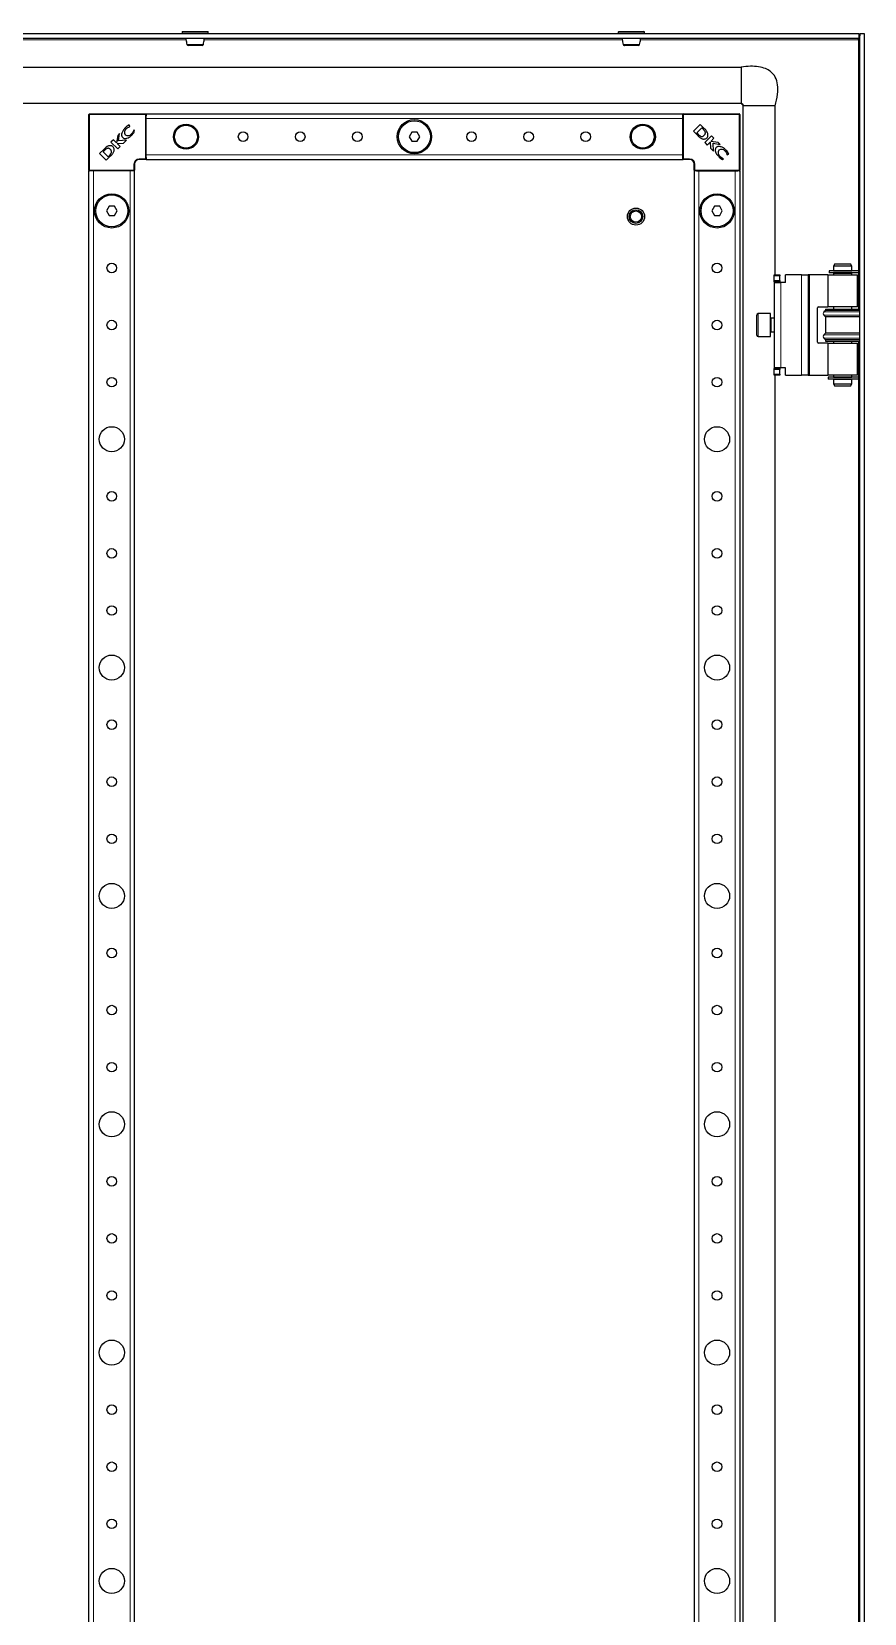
# Model space of a CAD drawing. Header units: millimetres. Extents: x -1085 to 3058, y -2404 to 1219.
# Drawn here: x -312 to 53, y -89 to 604 of the extents above; entities that cross this region are included whole.
import ezdxf

# ---------------------------------------------------------------- set-up
doc = ezdxf.new("R2010")
doc.units = ezdxf.units.MM

msp = doc.modelspace()

# ---------------------------------------------------------------- linework, layer by layer
at = {"color": 7, "linetype": 'Continuous', "lineweight": 25}
for p, q in [((50.61, 602.68), (-339.79, 602.68)), ((-245.84, 603.43), (-245.84, 602.68)), ((-245.59, 603.68), (-234.59, 603.68)), ((-234.34, 602.68), (-234.34, 603.43)), ((-54.84, 603.43), (-54.84, 602.68)), ((-54.59, 603.68), (-46.08, 603.68)), ((-46.08, 603.68), (-43.59, 603.68)), ((-43.34, 602.68), (-43.34, 603.43)), ((50.61, 600.68), (50.61, 602.68)), ((50.91, -1552.32), (50.91, 602.68)), ((52.91, 602.68), (50.91, 602.68)), ((52.91, -1552.32), (52.91, 602.68)), ((50.61, 600.68), (-339.79, 600.68)), ((50.51, 600.68), (50.31, 600.08)), ((-334.09, 588.18), (-1.09, 588.18)), ((-1.09, 572.18), (-331.34, 572.18)), ((-0.09, -1520.82), (-0.09, 571.18)), ((13.91, 497.18), (13.91, 571.18)), ((-286.59, 542.98), (-286.59, 567.38)), ((-286.29, 567.68), (-261.89, 567.68)), ((-268.65, 562.14), (-268.98, 562.82)), ((-268.79, 562), (-268.65, 562.14)), ((-261.59, 567.68), (-26.59, 567.68)), ((-261.59, 567.38), (-261.59, 567.68)), ((-261.59, 567.38), (-261.59, 566.74)), ((-261.59, 565.68), (-261.59, 566.74)), ((-261.59, 549.68), (-261.59, 565.68)), ((-26.59, 567.38), (-26.59, 567.68)), ((-26.59, 566.74), (-26.59, 567.38)), ((-26.59, 565.68), (-26.59, 566.74)), ((-26.59, 549.68), (-26.59, 565.68)), ((-26.29, 567.68), (-1.89, 567.68)), ((-18.98, 563.03), (-21.94, 560.08)), ((-18.28, 561.51), (-20.46, 559.33)), ((-16.99, 561.04), (-18.98, 563.03)), ((-17.53, 560.79), (-18.28, 561.51)), ((-1.59, 567.38), (-1.59, 542.98)), ((-275.89, 556.34), (-276.93, 555.29)), ((-276.93, 555.29), (-273.98, 552.33)), ((-274.5, 554.95), (-275.89, 556.34)), ((-274.01, 558.22), (-274.5, 554.95)), ((-274.16, 554.63), (-271.5, 554.81)), ((-272.92, 553.39), (-274.16, 554.63)), ((-273.21, 559.01), (-274.01, 558.22)), ((-273.69, 555.92), (-273.21, 559.01)), ((-270.21, 556.09), (-273.69, 555.92)), ((-271.5, 554.81), (-270.21, 556.09)), ((-266.84, 560.57), (-266.94, 560.46)), ((-266.59, 560.06), (-266.84, 560.57)), ((-145.24, 559.68), (-146.39, 557.68)), ((-146.39, 557.68), (-145.24, 555.68)), ((-142.93, 559.68), (-145.24, 559.68)), ((-145.24, 555.68), (-142.93, 555.68)), ((-141.78, 557.68), (-142.93, 559.68)), ((-142.93, 555.68), (-141.78, 557.68)), ((-21.94, 560.08), (-20.05, 558.19)), ((-20.46, 559.33), (-19.78, 558.67)), ((-20.05, 558.19), (-20.03, 558.17)), ((-13.98, 558.03), (-16.93, 555.07)), ((-16.93, 555.07), (-15.88, 554.01)), ((-15.88, 554.01), (-14.63, 555.26)), ((-14.63, 555.26), (-14.46, 552.6)), ((-14.32, 555.59), (-12.93, 556.98)), ((-11.05, 555.11), (-14.32, 555.59)), ((-12.93, 556.98), (-13.98, 558.03)), ((-13.35, 554.78), (-10.26, 554.31)), ((-13.17, 551.31), (-13.35, 554.78)), ((-10.26, 554.31), (-11.05, 555.11)), ((-279.95, 552.28), (-281.94, 550.29)), ((-281.94, 550.29), (-278.98, 547.33)), ((-279.69, 551.73), (-280.42, 550.99)), ((-280.42, 550.99), (-278.23, 548.81)), ((-278.98, 547.33), (-277.09, 549.22)), ((-278.23, 548.81), (-277.58, 549.49)), ((-277.09, 549.22), (-277.07, 549.24)), ((-273.98, 552.33), (-272.92, 553.39)), ((-261.89, 547.68), (-264.59, 547.68)), ((-261.59, 548.63), (-261.59, 549.68)), ((-261.59, 548.63), (-261.59, 547.98)), ((-261.59, 547.68), (-261.59, 547.98)), ((-261.59, 547.68), (-26.59, 547.68)), ((-26.59, 548.63), (-26.59, 549.68)), ((-26.59, 547.98), (-26.59, 548.63)), ((-26.59, 547.68), (-26.59, 547.98)), ((-23.59, 547.68), (-26.29, 547.68)), ((-14.46, 552.6), (-13.17, 551.31)), ((-9.21, 547.68), (-8.7, 547.93)), ((-8.7, 547.93), (-8.81, 548.04)), ((-7.27, 549.88), (-7.13, 549.74)), ((-7.13, 549.74), (-6.44, 550.08)), ((-286.59, -1492.32), (-286.59, 542.68)), ((-286.29, 542.68), (-286.59, 542.68)), ((-285.64, 542.68), (-286.29, 542.68)), ((-284.59, 542.68), (-285.64, 542.68)), ((-268.59, 542.68), (-284.59, 542.68)), ((-267.53, 542.68), (-268.59, 542.68)), ((-266.89, 542.68), (-267.53, 542.68)), ((-266.59, 542.68), (-266.89, 542.68)), ((-266.59, 545.68), (-266.59, 542.98)), ((-266.59, -1492.32), (-266.59, 542.68)), ((-21.59, 542.98), (-21.59, 545.68)), ((-21.59, 542.68), (-21.59, -1492.32)), ((-21.59, 542.68), (-21.29, 542.68)), ((-20.64, 542.68), (-21.29, 542.68)), ((-20.64, 542.68), (-19.59, 542.68)), ((-19.59, 542.68), (-3.59, 542.68)), ((-3.59, 542.68), (-2.53, 542.68)), ((-1.89, 542.68), (-2.53, 542.68)), ((-1.89, 542.68), (-1.59, 542.68)), ((-1.59, 542.68), (-1.59, -1492.32)), ((-277.74, 527.18), (-278.89, 525.18)), ((-275.43, 527.18), (-277.74, 527.18)), ((-274.28, 525.18), (-275.43, 527.18)), ((-12.74, 527.18), (-13.89, 525.18)), ((-10.43, 527.18), (-12.74, 527.18)), ((-9.28, 525.18), (-10.43, 527.18)), ((-278.89, 525.18), (-277.74, 523.18)), ((-277.74, 523.18), (-275.43, 523.18)), ((-275.43, 523.18), (-274.28, 525.18)), ((-13.89, 525.18), (-12.74, 523.18)), ((-12.74, 523.18), (-10.43, 523.18)), ((-10.43, 523.18), (-9.28, 525.18)), ((37.47, 498.88), (37.47, 497.98)), ((37.49, 498.88), (37.47, 498.88)), ((37.49, 498.88), (37.49, 497.98)), ((37.57, 498.88), (37.49, 498.88)), ((50.56, 498.88), (37.57, 498.88)), ((39.99, 501.93), (39.41, 500.93)), ((39.41, 500.93), (39.41, 498.93)), ((47.41, 500.93), (39.41, 500.93)), ((39.41, 498.93), (47.41, 498.93)), ((39.91, 498.93), (39.91, 498.88)), ((39.99, 501.93), (46.84, 501.93)), ((47.41, 500.93), (46.84, 501.93)), ((46.91, 498.88), (46.91, 498.93)), ((47.41, 498.93), (47.41, 500.93)), ((50.56, 497.98), (50.56, 498.88)), ((13.36, 496.68), (13.36, 497.18)), ((13.36, 497.18), (15.86, 497.18)), ((13.36, 494.68), (13.36, 496.68)), ((13.36, 494.18), (13.36, 494.68)), ((15.86, 494.18), (13.36, 494.18)), ((13.36, 494.18), (13.36, 493.88)), ((13.36, 493.88), (16.36, 493.88)), ((13.36, 493.88), (13.36, 456.48)), ((15.86, 497.18), (15.86, 496.68)), ((15.86, 494.68), (15.86, 496.68)), ((15.86, 494.68), (15.86, 494.18)), ((15.86, 493.88), (15.86, 494.18)), ((18.36, 493.88), (16.36, 493.88)), ((25.36, 497.18), (18.36, 497.18)), ((18.36, 493.88), (18.36, 497.18)), ((25.36, 497.18), (28.36, 497.18)), ((28.36, 497.18), (28.36, 453.18)), ((28.86, 497.18), (28.36, 497.18)), ((36.96, 497.18), (28.86, 497.18)), ((36.96, 497.18), (36.96, 483.18)), ((36.96, 497.18), (49.86, 497.18)), ((37.49, 497.98), (37.47, 497.98)), ((37.57, 497.98), (37.49, 497.98)), ((50.56, 497.98), (37.57, 497.98)), ((39.41, 497.93), (39.41, 497.18)), ((39.41, 497.93), (47.41, 497.93)), ((39.91, 497.98), (39.91, 497.93)), ((46.91, 497.93), (46.91, 497.98)), ((47.41, 497.18), (47.41, 497.93)), ((49.86, 483.18), (49.86, 497.18)), ((5.86, 475.18), (5.86, 479.58)), ((11.86, 480.18), (6.46, 480.18)), ((11.86, 475.18), (11.86, 480.18)), ((13.36, 478.18), (12.11, 478.18)), ((32.36, 467.68), (32.36, 482.68)), ((32.86, 483.18), (36.96, 483.18)), ((35.91, 481.58), (35.21, 480.9)), ((35.21, 479.47), (35.91, 478.78)), ((35.91, 482.18), (35.91, 481.58)), ((35.91, 482.18), (50.91, 482.18)), ((50.91, 481.58), (35.91, 481.58)), ((35.91, 478.78), (35.91, 471.58)), ((50.91, 478.78), (35.91, 478.78)), ((49.86, 483.18), (36.96, 483.18)), ((39.41, 483.18), (39.41, 482.18)), ((47.41, 482.18), (47.41, 483.18)), ((5.86, 470.78), (5.86, 475.18)), ((11.86, 470.18), (11.86, 475.18)), ((12.11, 472.18), (13.36, 472.18)), ((35.91, 471.58), (35.21, 470.9)), ((50.91, 471.58), (35.91, 471.58)), ((6.46, 470.18), (11.86, 470.18)), ((36.96, 467.18), (32.86, 467.18)), ((35.21, 469.47), (35.91, 468.78)), ((35.91, 468.78), (35.91, 468.18)), ((50.91, 468.78), (35.91, 468.78)), ((35.91, 468.18), (50.91, 468.18)), ((36.96, 467.18), (36.96, 453.18)), ((36.96, 467.18), (49.86, 467.18)), ((39.41, 468.18), (39.41, 467.18)), ((47.41, 467.18), (47.41, 468.18)), ((49.86, 453.18), (49.86, 467.18)), ((16.36, 456.48), (13.36, 456.48)), ((13.36, 456.48), (13.36, 456.18)), ((13.36, 455.68), (13.36, 456.18)), ((13.36, 456.18), (15.86, 456.18)), ((13.36, 453.68), (13.36, 455.68)), ((13.36, 453.18), (13.36, 453.68)), ((15.86, 453.18), (13.36, 453.18)), ((13.91, -177.82), (13.91, 453.18)), ((15.86, 456.18), (15.86, 456.48)), ((15.86, 456.18), (15.86, 455.68)), ((15.86, 453.68), (15.86, 455.68)), ((15.86, 453.68), (15.86, 453.18)), ((18.36, 456.48), (16.36, 456.48)), ((18.36, 453.18), (18.36, 456.48)), ((18.36, 453.18), (25.36, 453.18)), ((28.36, 453.18), (25.36, 453.18)), ((28.36, 453.18), (28.86, 453.18)), ((28.86, 453.18), (36.96, 453.18)), ((49.86, 453.18), (36.96, 453.18)), ((37.04, 452.38), (37.04, 451.48)), ((37.1, 452.38), (37.04, 452.38)), ((37.1, 451.48), (37.04, 451.48)), ((50.56, 452.38), (37.1, 452.38)), ((50.56, 451.48), (37.1, 451.48)), ((39.41, 453.18), (39.41, 452.43)), ((39.41, 452.43), (47.41, 452.43)), ((39.41, 451.43), (39.41, 449.43)), ((39.41, 451.43), (47.41, 451.43)), ((39.91, 452.43), (39.91, 452.38)), ((39.91, 451.48), (39.91, 451.43)), ((46.91, 452.38), (46.91, 452.43)), ((46.91, 451.43), (46.91, 451.48)), ((47.41, 452.43), (47.41, 453.18)), ((47.41, 449.43), (47.41, 451.43)), ((50.56, 451.48), (50.56, 452.38)), ((39.41, 449.43), (39.99, 448.43)), ((39.41, 449.43), (43.95, 449.43)), ((43.87, 448.43), (39.99, 448.43)), ((46.84, 448.43), (43.87, 448.43)), ((43.95, 449.43), (47.41, 449.43)), ((46.84, 448.43), (47.41, 449.43))]:
    msp.add_line(p, q, dxfattribs=at)
at = {"color": 8, "linetype": 'Continuous', "lineweight": 18}
for p, q in [((-234.34, 603.43), (-245.84, 603.43)), ((-45.94, 603.43), (-54.84, 603.43)), ((-43.34, 603.43), (-45.94, 603.43)), ((-339.49, 600.08), (-244.06, 600.08)), ((-236.11, 600.08), (-53.06, 600.08)), ((-45.12, 600.08), (50.31, 600.08)), ((50.31, 600.08), (50.31, 498.88)), ((-286.29, 567.38), (-286.59, 567.38)), ((-286.29, 567.38), (-286.29, 567.68)), ((-286.29, 567.38), (-286.29, 542.98)), ((-261.89, 567.38), (-286.29, 567.38)), ((-261.89, 567.68), (-261.89, 567.38)), ((-261.89, 547.98), (-261.89, 567.38)), ((-261.59, 567.38), (-261.89, 567.38)), ((-261.59, 565.68), (-26.59, 565.68)), ((-26.29, 567.38), (-26.59, 567.38)), ((-26.29, 567.38), (-26.29, 567.68)), ((-26.29, 567.38), (-26.29, 547.98)), ((-1.89, 567.38), (-26.29, 567.38)), ((-1.89, 567.38), (-1.89, 567.68)), ((-1.89, 542.98), (-1.89, 567.38)), ((-1.89, 567.38), (-1.59, 567.38)), ((-264.59, 547.98), (-261.89, 547.98)), ((-264.59, 547.68), (-264.59, 547.98)), ((-261.89, 547.98), (-261.89, 547.68)), ((-261.59, 547.98), (-261.89, 547.98)), ((-261.59, 549.68), (-26.59, 549.68)), ((-26.29, 547.98), (-26.59, 547.98)), ((-26.29, 547.98), (-23.59, 547.98)), ((-26.29, 547.68), (-26.29, 547.98)), ((-23.59, 547.68), (-23.59, 547.98)), ((-286.29, 542.98), (-286.59, 542.98)), ((-286.29, 542.98), (-266.89, 542.98)), ((-286.29, 542.98), (-286.29, 542.68)), ((-284.59, -1492.32), (-284.59, 542.68)), ((-268.59, -1492.32), (-268.59, 542.68)), ((-266.89, 542.98), (-266.89, 545.68)), ((-266.59, 545.68), (-266.89, 545.68)), ((-266.89, 542.98), (-266.89, 542.68)), ((-266.59, 542.98), (-266.89, 542.98)), ((-21.59, 545.68), (-21.29, 545.68)), ((-21.29, 542.98), (-21.59, 542.98)), ((-21.29, 545.68), (-21.29, 542.98)), ((-21.29, 542.98), (-1.89, 542.98)), ((-21.29, 542.68), (-21.29, 542.98)), ((-19.59, 542.68), (-19.59, -1492.32)), ((-3.59, 542.68), (-3.59, -1492.32)), ((-1.89, 542.68), (-1.89, 542.98)), ((-1.59, 542.98), (-1.89, 542.98)), ((37.57, 497.98), (37.57, 498.88)), ((15.86, 496.68), (13.36, 496.68)), ((13.36, 494.68), (15.86, 494.68)), ((16.36, 493.88), (16.36, 456.48)), ((25.36, 497.18), (25.36, 453.18)), ((28.86, 453.18), (28.86, 497.18)), ((50.31, 497.98), (50.31, 482.18)), ((6.46, 480.18), (6.46, 475.18)), ((12.11, 478.18), (12.11, 472.18)), ((50.91, 480.9), (35.21, 480.9)), ((50.91, 479.47), (35.21, 479.47)), ((6.46, 475.18), (6.46, 470.18)), ((50.91, 470.9), (35.21, 470.9)), ((50.91, 469.47), (35.21, 469.47)), ((50.31, 468.18), (50.31, 452.38)), ((15.86, 455.68), (13.36, 455.68)), ((13.36, 453.68), (15.86, 453.68)), ((37.1, 451.48), (37.1, 452.38)), ((50.31, 451.48), (50.31, -176.12))]:
    msp.add_line(p, q, dxfattribs=at)
at = {"color": 7, "linetype": 'Continuous', "lineweight": 25}
for centre, radius in [((-244.09, 557.68), 5.5), ((-244.09, 557.68), 5), ((-144.09, 557.68), 7.5), ((-144.09, 557.68), 7), ((-44.09, 557.68), 5.5), ((-44.09, 557.68), 5), ((-219.09, 557.68), 2.1), ((-194.09, 557.68), 2.1), ((-169.09, 557.68), 2.1), ((-119.09, 557.68), 2.1), ((-94.09, 557.68), 2.1), ((-69.09, 557.68), 2.1), ((-276.59, 525.18), 7.5), ((-276.59, 525.18), 7), ((-11.59, 525.18), 7.5), ((-11.59, 525.18), 7), ((-47.09, 522.68), 3.75), ((-47.09, 522.68), 3), ((-47.09, 522.68), 2.5), ((-276.59, 500.18), 2.1), ((-11.59, 500.18), 2.1), ((-276.59, 475.18), 2.1), ((-11.59, 475.18), 2.1), ((-276.59, 450.18), 2.1), ((-11.59, 450.18), 2.1), ((-276.59, 425.18), 5.5), ((-11.59, 425.18), 5.5), ((-276.59, 400.18), 2.1), ((-11.59, 400.18), 2.1), ((-276.59, 375.18), 2.1), ((-11.59, 375.18), 2.1), ((-276.59, 350.18), 2.1), ((-11.59, 350.18), 2.1), ((-276.59, 325.18), 5.5), ((-11.59, 325.18), 5.5), ((-276.59, 300.18), 2.1), ((-11.59, 300.18), 2.1), ((-276.59, 275.18), 2.1), ((-11.59, 275.18), 2.1), ((-276.59, 250.18), 2.1), ((-11.59, 250.18), 2.1), ((-276.59, 225.18), 5.5), ((-11.59, 225.18), 5.5), ((-276.59, 200.18), 2.1), ((-11.59, 200.18), 2.1), ((-276.59, 175.18), 2.1), ((-11.59, 175.18), 2.1), ((-276.59, 150.18), 2.1), ((-11.59, 150.18), 2.1), ((-276.59, 125.18), 5.5), ((-11.59, 125.18), 5.5), ((-276.59, 100.18), 2.1), ((-11.59, 100.18), 2.1), ((-276.59, 75.18), 2.1), ((-11.59, 75.18), 2.1), ((-276.59, 50.18), 2.1), ((-11.59, 50.18), 2.1), ((-276.59, 25.18), 5.5), ((-11.59, 25.18), 5.5), ((-276.59, 0.18), 2.1), ((-11.59, 0.18), 2.1), ((-276.59, -24.82), 2.1), ((-11.59, -24.82), 2.1), ((-276.59, -49.82), 2.1), ((-11.59, -49.82), 2.1), ((-276.59, -74.82), 5.5), ((-11.59, -74.82), 5.5)]:
    msp.add_circle(centre, radius, dxfattribs=at)
at = {"color": 8, "linetype": 'Continuous', "lineweight": 18}
for centre in [(-244.08, 557.68), (-44.09, 557.68)]:
    msp.add_circle(centre, 5.3, dxfattribs=at)
at = {"color": 7, "linetype": 'Continuous', "lineweight": 25}
for centre, radius, start, end in [((-245.59, 603.43), 0.25, 90, 180), ((-234.59, 603.43), 0.25, 0, 90), ((-54.59, 603.43), 0.25, 90, 180), ((-43.59, 603.43), 0.25, 0, 90), ((-243.2, 598.18), 0.5, 195.31604, 270.02276), ((-236.97, 598.18), 0.5, 269.99815, 345.40011), ((-52.2, 598.18), 0.5, 195.24646, 270.04596), ((-45.97, 598.18), 0.5, 269.96367, 344.83397), ((-286.29, 567.38), 0.3, 90, 180), ((-269.08, 559.69), 1.97, 128.45405, 215.887), ((-261.89, 567.38), 0.3, 0, 90), ((-26.29, 567.38), 0.3, 90, 180), ((-1.89, 567.38), 0.3, 0, 90), ((-269.51, 560.09), 1.94, 233.30966, 322.34638), ((-22.01, 556.61), 6.12, 36.98881, 43.07444), ((-20.19, 557.38), 4.87, 20.34448, 48.77765), ((-276.29, 549.07), 4.87, 110.34448, 138.77765), ((-275.51, 547.26), 6.12, 126.98881, 133.07444), ((-264.59, 545.68), 2, 90, 180), ((-261.89, 547.98), 0.3, 270, 360), ((-26.29, 547.98), 0.3, 180, 270), ((-23.59, 545.68), 2, 0, 90), ((-9.18, 550.61), 1.94, 143.30966, 232.34638), ((-9.58, 550.17), 1.97, 38.45405, 125.887), ((-286.29, 542.98), 0.3, 180, 270), ((-266.89, 542.98), 0.3, 270, 0), ((-21.29, 542.98), 0.3, 180, 270), ((-1.89, 542.98), 0.3, 270, 0), ((6.46, 479.58), 0.6, 90, 180), ((12.11, 478.43), 0.25, 180, 270), ((32.86, 482.68), 0.5, 90, 180), ((35.91, 480.18), 1, 134.427, 225.573), ((12.11, 471.93), 0.25, 90, 180), ((6.46, 470.78), 0.6, 180, 270), ((32.86, 467.68), 0.5, 180, 270), ((35.91, 470.18), 1, 134.427, 225.573)]:
    msp.add_arc(centre, radius, start, end, dxfattribs=at)
at = {"color": 8, "linetype": 'Continuous', "lineweight": 18}
for centre, start, end in [((-264.59, 545.68), 90, 180), ((-23.59, 545.68), 0, 90)]:
    msp.add_arc(centre, 2.3, start, end, dxfattribs=at)
at = {"color": 7, "linetype": 'Continuous', "lineweight": 25}
for points, knots in [([(50.91, 602.68), (50.89, 602.25), (50.85, 601.69), (50.66, 601.13), (50.61, 601)], [0, 0, 0, 0, 0.7734591, 1, 1, 1, 1]), ([(-244.11, 600.68), (-244.1, 600.55), (-244.09, 599.64), (-243.86, 598.77), (-243.67, 598.03)], [0, 0, 0, 0, 0.14185, 1, 1, 1, 1]), ([(-241.79, 597.68), (-241.98, 597.68), (-242.45, 597.68), (-242.99, 597.68), (-243.12, 597.68), (-243.19, 597.68)], [0, 0, 0, 0, 0.256553, 0.627981, 1, 1, 1, 1]), ([(-236.97, 597.68), (-237.02, 597.68), (-237.1, 597.68), (-237.66, 597.68), (-238.46, 597.68), (-239.46, 597.68), (-240.52, 597.68), (-241.3, 597.68), (-241.69, 597.68), (-241.79, 597.68)], [0, 0, 0, 0, 0.158514, 0.317278, 0.475863, 0.634247, 0.792477, 0.950708, 1, 1, 1, 1]), ([(-236.5, 598.03), (-236.31, 598.77), (-236.09, 599.64), (-236.07, 600.55), (-236.06, 600.68)], [0, 0, 0, 0, 0.85815, 1, 1, 1, 1]), ([(-53.11, 600.68), (-53.1, 600.55), (-53.09, 599.64), (-52.86, 598.77), (-52.67, 598.03)], [0, 0, 0, 0, 0.14185, 1, 1, 1, 1]), ([(-46.01, 597.68), (-46, 597.68), (-45.96, 597.68), (-46.24, 597.68), (-46.76, 597.68), (-47.47, 597.68), (-48.33, 597.68), (-49.39, 597.68), (-50.42, 597.68), (-51.3, 597.68), (-51.91, 597.68), (-52.21, 597.68), (-52.17, 597.68), (-52.16, 597.68)], [0, 0, 0, 0, 0.03384, 0.141254, 0.248698, 0.315774, 0.423314, 0.530846, 0.63821, 0.745706, 0.853372, 0.960917, 1, 1, 1, 1]), ([(-45.5, 598.03), (-45.31, 598.77), (-45.09, 599.64), (-45.07, 600.55), (-45.06, 600.68)], [0, 0, 0, 0, 0.85815, 1, 1, 1, 1]), ([(13.91, 571.18), (14.32, 572.86), (15.05, 575.9), (15.15, 580.21), (14.18, 583.77), (12.12, 586.22), (9.49, 587.64), (6.47, 588.38), (2.87, 588.59), (0.3, 588.32), (-1.09, 588.18)], [0, 0, 0, 0, 0.1760674, 0.3182248, 0.4355964, 0.5434819, 0.6338893, 0.7371517, 0.8581828, 1, 1, 1, 1]), ([(-1.09, 588.18), (-1.09, 588.15), (-1.09, 588.09), (-1.09, 587.45), (-1.09, 585.98), (-1.09, 583.79), (-1.09, 581.79), (-1.09, 580.18), (-1.09, 578.58), (-1.09, 576.57), (-1.09, 574.39), (-1.09, 572.88), (-1.09, 572.48), (-1.09, 572.34)], [0, 0, 0, 0, 0.0691652, 0.1363002, 0.2672913, 0.3982825, 0.4654174, 0.5345826, 0.6037478, 0.6708828, 0.8018739, 0.9328651, 1, 1, 1, 1]), ([(-1.09, 572.34), (-0.99, 572.33), (-0.85, 572.31), (-0.69, 572.24), (-0.61, 572.19), (-0.55, 572.12), (-0.51, 572.05), (-0.48, 571.98), (-0.41, 571.8), (-0.25, 571.72), (-0.1, 571.49), (-0.07, 571.29), (-0.05, 571.18)], [0, 0, 0, 0, 0.146823, 0.202041, 0.247643, 0.28691, 0.323569, 0.360785, 0.40083, 0.628513, 0.79432, 1, 1, 1, 1]), ([(-1.09, 572.18), (-0.86, 572.03), (-0.46, 571.77), (-0.2, 571.36), (-0.09, 571.18)], [0, 0, 0, 0, 0.556114, 1, 1, 1, 1]), ([(0.89, 571.18), (0.6, 571.18), (0.14, 571.18), (0.06, 571.18), (0.03, 571.18)], [0, 0, 0, 0, 0.649139, 1, 1, 1, 1]), ([(-270.72, 561.59), (-271.05, 561.22), (-271.66, 560.52), (-272.21, 559.35), (-272.35, 558.41), (-272.2, 557.77), (-272.01, 557.54), (-271.92, 557.42)], [0, 0, 0, 0, 0.315674, 0.58952, 0.813199, 0.909026, 1, 1, 1, 1]), ([(-268.98, 562.82), (-269.32, 562.64), (-269.95, 562.3), (-270.47, 561.81), (-270.72, 561.59)], [0, 0, 0, 0, 0.5368, 1, 1, 1, 1]), ([(-270.3, 561.23), (-270.04, 561.45), (-269.59, 561.82), (-269.02, 561.95), (-268.79, 562)], [0, 0, 0, 0, 0.579608, 1, 1, 1, 1]), ([(-271.92, 557.42), (-271.76, 557.28), (-271.42, 557), (-270.73, 556.84), (-269.85, 556.97), (-268.78, 557.53), (-268.09, 558.17), (-267.69, 558.54)], [0, 0, 0, 0, 0.130532, 0.266031, 0.423997, 0.666819, 1, 1, 1, 1]), ([(-266.94, 560.46), (-267.09, 560.14), (-267.35, 559.57), (-267.78, 559.11), (-267.97, 558.9)], [0, 0, 0, 0, 0.547643, 1, 1, 1, 1]), ([(-267.69, 558.54), (-267.44, 558.81), (-267.02, 559.27), (-266.72, 559.82), (-266.59, 560.06)], [0, 0, 0, 0, 0.577653, 1, 1, 1, 1]), ([(-20.03, 558.17), (-19.95, 558.09), (-19.79, 557.94), (-19.63, 557.79), (-19.55, 557.71)], [0, 0, 0, 0, 0.486421, 1, 1, 1, 1]), ([(-19.78, 558.67), (-19.58, 558.48), (-19.21, 558.13), (-18.67, 557.81), (-18.22, 557.74), (-17.88, 557.81), (-17.53, 558), (-17.32, 558.2), (-17.2, 558.3)], [0, 0, 0, 0, 0.274676, 0.503042, 0.607381, 0.716579, 0.843412, 1, 1, 1, 1]), ([(-19.55, 557.71), (-19.4, 557.58), (-19.13, 557.33), (-18.83, 557.12), (-18.7, 557.03)], [0, 0, 0, 0, 0.55183, 1, 1, 1, 1]), ([(-18.7, 557.03), (-18.5, 556.92), (-18.11, 556.72), (-17.48, 556.6), (-16.88, 556.64), (-16.35, 556.84), (-15.91, 557.2), (-15.62, 557.71), (-15.5, 558.37), (-15.59, 558.83), (-15.63, 559.08)], [0, 0, 0, 0, 0.138091, 0.265455, 0.384013, 0.496103, 0.605759, 0.71979, 0.847662, 1, 1, 1, 1]), ([(-17.2, 558.3), (-17.11, 558.4), (-16.95, 558.57), (-16.76, 558.85), (-16.67, 559.13), (-16.67, 559.45), (-16.83, 559.85), (-17.01, 560.14), (-17.12, 560.29)], [0, 0, 0, 0, 0.176808, 0.319231, 0.43938, 0.552395, 0.749205, 1, 1, 1, 1]), ([(-277.21, 552.06), (-277.3, 552.16), (-277.48, 552.32), (-277.76, 552.5), (-278.03, 552.6), (-278.36, 552.6), (-278.76, 552.44), (-279.04, 552.26), (-279.2, 552.15)], [0, 0, 0, 0, 0.176808, 0.319231, 0.43938, 0.552395, 0.749205, 1, 1, 1, 1]), ([(-275.93, 550.57), (-275.83, 550.77), (-275.62, 551.16), (-275.5, 551.79), (-275.54, 552.39), (-275.74, 552.92), (-276.1, 553.36), (-276.62, 553.65), (-277.27, 553.76), (-277.73, 553.68), (-277.98, 553.64)], [0, 0, 0, 0, 0.138091, 0.265455, 0.384013, 0.496103, 0.605759, 0.71979, 0.847662, 1, 1, 1, 1]), ([(-277.58, 549.49), (-277.38, 549.69), (-277.04, 550.05), (-276.71, 550.59), (-276.65, 551.04), (-276.72, 551.38), (-276.91, 551.74), (-277.1, 551.95), (-277.21, 552.06)], [0, 0, 0, 0, 0.274676, 0.503042, 0.607381, 0.716579, 0.843412, 1, 1, 1, 1]), ([(-277.07, 549.24), (-277, 549.31), (-276.84, 549.47), (-276.69, 549.64), (-276.61, 549.72)], [0, 0, 0, 0, 0.486421, 1, 1, 1, 1]), ([(-276.61, 549.72), (-276.48, 549.87), (-276.24, 550.14), (-276.03, 550.43), (-275.93, 550.57)], [0, 0, 0, 0, 0.55183, 1, 1, 1, 1]), ([(-11.84, 553.02), (-11.98, 552.85), (-12.26, 552.52), (-12.43, 551.82), (-12.3, 550.95), (-11.73, 549.87), (-11.1, 549.18), (-10.73, 548.79)], [0, 0, 0, 0, 0.130532, 0.266031, 0.423997, 0.666819, 1, 1, 1, 1]), ([(-7.68, 551.81), (-8.05, 552.14), (-8.75, 552.76), (-9.92, 553.31), (-10.86, 553.45), (-11.5, 553.29), (-11.73, 553.11), (-11.84, 553.02)], [0, 0, 0, 0, 0.315674, 0.58952, 0.813199, 0.909026, 1, 1, 1, 1]), ([(-10.73, 548.79), (-10.46, 548.54), (-10, 548.11), (-9.44, 547.81), (-9.21, 547.68)], [0, 0, 0, 0, 0.577653, 1, 1, 1, 1]), ([(-8.81, 548.04), (-9.12, 548.19), (-9.7, 548.45), (-10.16, 548.88), (-10.37, 549.07)], [0, 0, 0, 0, 0.547643, 1, 1, 1, 1]), ([(-8.04, 551.4), (-7.82, 551.14), (-7.44, 550.69), (-7.32, 550.12), (-7.27, 549.88)], [0, 0, 0, 0, 0.5796082, 1, 1, 1, 1]), ([(-6.44, 550.08), (-6.62, 550.42), (-6.96, 551.05), (-7.45, 551.57), (-7.68, 551.81)], [0, 0, 0, 0, 0.5368, 1, 1, 1, 1])]:
    msp.add_open_spline(points, degree=3, knots=knots, dxfattribs=at)
at = {"color": 8, "linetype": 'Continuous', "lineweight": 18}
for points, knots in [([(-243.64, 598.06), (-243.66, 598.06), (-243.71, 598.06), (-243.41, 598.06), (-242.82, 598.06), (-242.28, 598.06), (-242.05, 598.06)], [0, 0, 0, 0, 0.083271, 0.424284, 0.764725, 1, 1, 1, 1]), ([(-242.05, 598.06), (-241.95, 598.06), (-241.5, 598.06), (-240.98, 598.06), (-240.18, 598.06), (-239.36, 598.06), (-238.21, 598.06), (-237.26, 598.06), (-236.68, 598.06), (-236.43, 598.06), (-236.5, 598.06), (-236.5, 598.06)], [0, 0, 0, 0, 0.048751, 0.204942, 0.205393, 0.362034, 0.518827, 0.675799, 0.832923, 0.989778, 1, 1, 1, 1]), ([(-52.63, 598.06), (-52.65, 598.06), (-52.69, 598.06), (-52.35, 598.06), (-51.65, 598.06), (-50.63, 598.06), (-49.44, 598.06), (-48.21, 598.06), (-47.22, 598.06), (-46.39, 598.06), (-45.79, 598.06), (-45.47, 598.06), (-45.52, 598.06), (-45.53, 598.06)], [0, 0, 0, 0, 0.038891, 0.14638, 0.253973, 0.361383, 0.468681, 0.576165, 0.683665, 0.750707, 0.858068, 0.965424, 1, 1, 1, 1])]:
    msp.add_open_spline(points, degree=3, knots=knots, dxfattribs=at)
at = {"color": 7, "linetype": 'Continuous', "lineweight": 25}
for points in [[(50.31, 600.08), (50.34, 600.16), (50.39, 600.32), (50.46, 600.52), (50.54, 600.65), (50.59, 600.67), (50.61, 600.68)], [(3.35, 571.18), (2.86, 571.18), (1.89, 571.18), (1.22, 571.18), (0.89, 571.18)], [(6.91, 571.18), (6.29, 571.18), (5.03, 571.18), (3.91, 571.18), (3.35, 571.18)], [(10.48, 571.18), (9.92, 571.18), (8.8, 571.18), (7.54, 571.18), (6.91, 571.18)], [(12.94, 571.18), (12.6, 571.18), (11.94, 571.18), (10.97, 571.18), (10.48, 571.18)], [(13.91, 571.18), (13.87, 571.18), (13.79, 571.18), (13.22, 571.18), (12.94, 571.18)]]:
    msp.add_open_spline(points, degree=3, dxfattribs=at)

doc.saveas('drawing.dxf')
